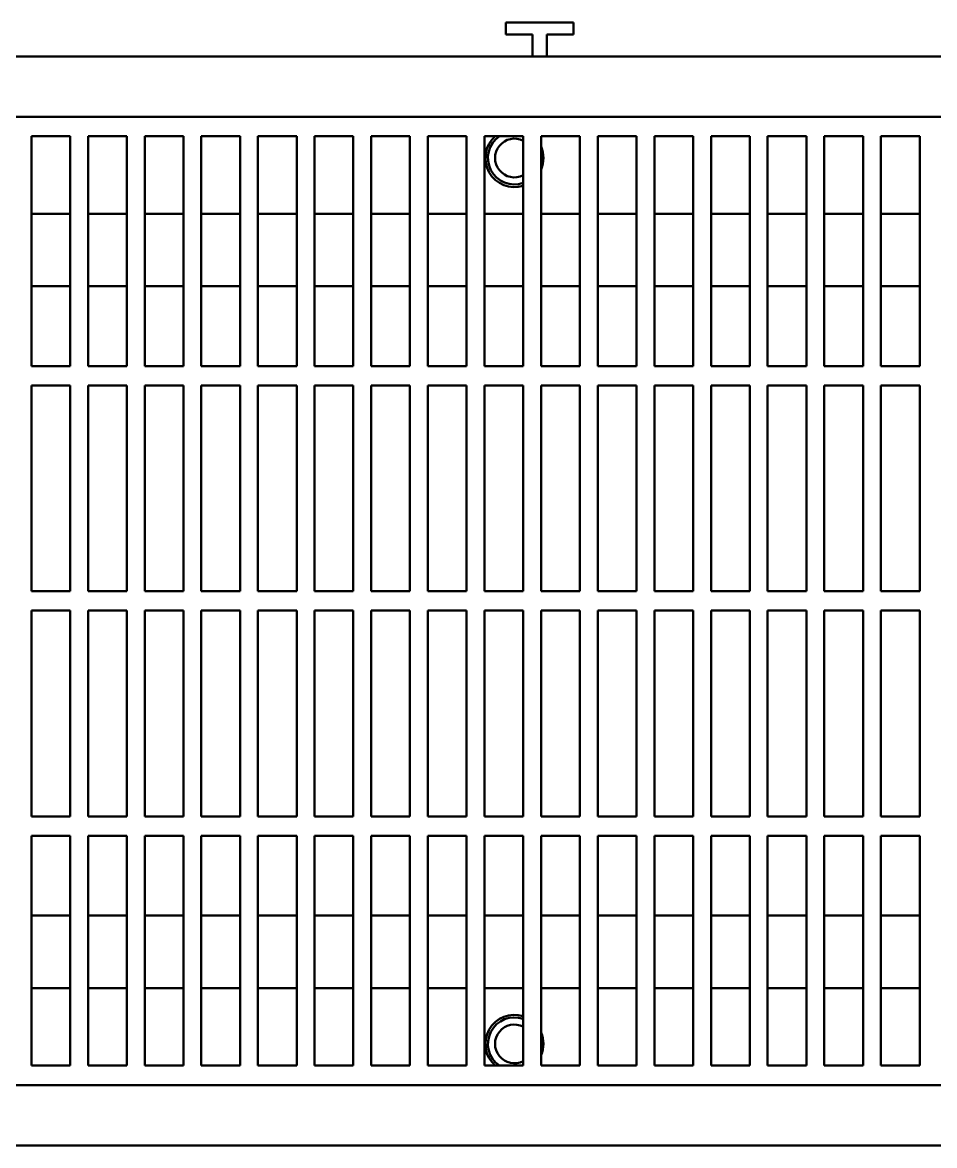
# Model space of a CAD drawing. Header units: millimetres. Extents: x 0 to 1485, y 0 to 1050.
# Drawn here: x 686 to 874.4, y 284 to 516 of the extents above; entities that cross this region are included whole.
import ezdxf

# ---------------------------------------------------------------- set-up
doc = ezdxf.new("R2010")
doc.units = ezdxf.units.MM
doc.header["$LTSCALE"] = 2.5
doc.layers.add('Sichtbar (ISO)', color=7, linetype='Continuous', lineweight=50)
doc.layers.add('Sichtbar schmal (ISO)', color=7, linetype='Continuous', lineweight=50)

msp = doc.modelspace()

# ---------------------------------------------------------------- linework, layer by layer
at = {"layer": 'Sichtbar (ISO)'}
for p, q in [((785.843, 515.99), (785.843, 513.49)), ((785.843, 515.99), (799.843, 515.99)), ((799.843, 515.99), (799.843, 513.49)), ((791.343, 513.49), (785.843, 513.49)), ((791.343, 513.49), (791.343, 508.99)), ((799.843, 513.49), (794.343, 513.49)), ((794.343, 513.49), (794.343, 508.99)), ((412.632, 508.99), (1412.632, 508.99)), ((412.632, 496.49), (1412.632, 496.49)), ((910.132, 496.49), (415.132, 496.49)), ((687.876, 492.49), (695.876, 492.49)), ((687.876, 492.49), (687.876, 444.99)), ((695.876, 444.99), (695.876, 492.49)), ((699.574, 492.49), (707.574, 492.49)), ((699.574, 492.49), (699.574, 444.99)), ((707.574, 444.99), (707.574, 492.49)), ((711.272, 492.49), (719.272, 492.49)), ((711.272, 492.49), (711.272, 444.99)), ((719.272, 444.99), (719.272, 492.49)), ((722.969, 492.49), (730.969, 492.49)), ((722.969, 492.49), (722.969, 444.99)), ((730.969, 444.99), (730.969, 492.49)), ((734.667, 492.49), (742.667, 492.49)), ((734.667, 492.49), (734.667, 444.99)), ((742.667, 444.99), (742.667, 492.49)), ((746.365, 492.49), (754.365, 492.49)), ((746.365, 492.49), (746.365, 444.99)), ((754.365, 444.99), (754.365, 492.49)), ((758.062, 492.49), (766.062, 492.49)), ((758.062, 492.49), (758.062, 444.99)), ((766.062, 444.99), (766.062, 492.49)), ((769.76, 492.49), (777.76, 492.49)), ((769.76, 492.49), (769.76, 444.99)), ((777.76, 444.99), (777.76, 492.49)), ((781.458, 492.49), (789.458, 492.49)), ((781.458, 492.49), (781.458, 444.99)), ((789.458, 444.99), (789.458, 492.49)), ((793.155, 492.49), (801.155, 492.49)), ((793.155, 492.49), (793.155, 444.99)), ((801.155, 444.99), (801.155, 492.49)), ((804.853, 492.49), (812.853, 492.49)), ((804.853, 492.49), (804.853, 444.99)), ((812.853, 444.99), (812.853, 492.49)), ((816.551, 492.49), (824.551, 492.49)), ((816.551, 492.49), (816.551, 444.99)), ((824.551, 444.99), (824.551, 492.49)), ((828.248, 492.49), (836.248, 492.49)), ((828.248, 492.49), (828.248, 444.99)), ((836.248, 444.99), (836.248, 492.49)), ((839.946, 492.49), (847.946, 492.49)), ((839.946, 492.49), (839.946, 444.99)), ((847.946, 444.99), (847.946, 492.49)), ((851.644, 492.49), (859.644, 492.49)), ((851.644, 492.49), (851.644, 444.99)), ((859.644, 444.99), (859.644, 492.49)), ((863.342, 492.49), (871.342, 492.49)), ((863.342, 492.49), (863.342, 444.99)), ((871.342, 444.99), (871.342, 492.49)), ((695.876, 476.49), (687.876, 476.49)), ((707.574, 476.49), (699.574, 476.49)), ((719.272, 476.49), (711.272, 476.49)), ((730.969, 476.49), (722.969, 476.49)), ((742.667, 476.49), (734.667, 476.49)), ((754.365, 476.49), (746.365, 476.49)), ((766.062, 476.49), (758.062, 476.49)), ((777.76, 476.49), (769.76, 476.49)), ((789.458, 476.49), (781.458, 476.49)), ((801.155, 476.49), (793.155, 476.49)), ((812.853, 476.49), (804.853, 476.49)), ((824.551, 476.49), (816.551, 476.49)), ((836.248, 476.49), (828.248, 476.49)), ((847.946, 476.49), (839.946, 476.49)), ((859.644, 476.49), (851.644, 476.49)), ((871.342, 476.49), (863.342, 476.49)), ((695.876, 444.99), (687.876, 444.99)), ((707.574, 444.99), (699.574, 444.99)), ((719.272, 444.99), (711.272, 444.99)), ((730.969, 444.99), (722.969, 444.99)), ((742.667, 444.99), (734.667, 444.99)), ((754.365, 444.99), (746.365, 444.99)), ((766.062, 444.99), (758.062, 444.99)), ((777.76, 444.99), (769.76, 444.99)), ((789.458, 444.99), (781.458, 444.99)), ((801.155, 444.99), (793.155, 444.99)), ((812.853, 444.99), (804.853, 444.99)), ((824.551, 444.99), (816.551, 444.99)), ((836.248, 444.99), (828.248, 444.99)), ((847.946, 444.99), (839.946, 444.99)), ((859.644, 444.99), (851.644, 444.99)), ((871.342, 444.99), (863.342, 444.99)), ((687.876, 440.99), (695.876, 440.99)), ((687.876, 440.99), (687.876, 398.49)), ((695.876, 398.49), (695.876, 440.99)), ((699.574, 440.99), (707.574, 440.99)), ((699.574, 440.99), (699.574, 398.49)), ((707.574, 398.49), (707.574, 440.99)), ((711.272, 440.99), (719.272, 440.99)), ((711.272, 440.99), (711.272, 398.49)), ((719.272, 398.49), (719.272, 440.99)), ((722.969, 440.99), (730.969, 440.99)), ((722.969, 440.99), (722.969, 398.49)), ((730.969, 398.49), (730.969, 440.99)), ((734.667, 440.99), (742.667, 440.99)), ((734.667, 440.99), (734.667, 398.49)), ((742.667, 398.49), (742.667, 440.99)), ((746.365, 440.99), (754.365, 440.99)), ((746.365, 440.99), (746.365, 398.49)), ((754.365, 398.49), (754.365, 440.99)), ((758.062, 440.99), (766.062, 440.99)), ((758.062, 440.99), (758.062, 398.49)), ((766.062, 398.49), (766.062, 440.99)), ((769.76, 440.99), (777.76, 440.99)), ((769.76, 440.99), (769.76, 398.49)), ((777.76, 398.49), (777.76, 440.99)), ((781.458, 440.99), (789.458, 440.99)), ((781.458, 440.99), (781.458, 398.49)), ((789.458, 398.49), (789.458, 440.99)), ((793.155, 440.99), (801.155, 440.99)), ((793.155, 440.99), (793.155, 398.49)), ((801.155, 398.49), (801.155, 440.99)), ((804.853, 440.99), (812.853, 440.99)), ((804.853, 440.99), (804.853, 398.49)), ((812.853, 398.49), (812.853, 440.99)), ((816.551, 440.99), (824.551, 440.99)), ((816.551, 440.99), (816.551, 398.49)), ((824.551, 398.49), (824.551, 440.99)), ((828.248, 440.99), (836.248, 440.99)), ((828.248, 440.99), (828.248, 398.49)), ((836.248, 398.49), (836.248, 440.99)), ((839.946, 440.99), (847.946, 440.99)), ((839.946, 440.99), (839.946, 398.49)), ((847.946, 398.49), (847.946, 440.99)), ((851.644, 440.99), (859.644, 440.99)), ((851.644, 440.99), (851.644, 398.49)), ((859.644, 398.49), (859.644, 440.99)), ((863.342, 440.99), (871.342, 440.99)), ((863.342, 440.99), (863.342, 398.49)), ((871.342, 398.49), (871.342, 440.99)), ((687.876, 398.49), (695.876, 398.49)), ((699.574, 398.49), (707.574, 398.49)), ((711.272, 398.49), (719.272, 398.49)), ((722.969, 398.49), (730.969, 398.49)), ((734.667, 398.49), (742.667, 398.49)), ((746.365, 398.49), (754.365, 398.49)), ((758.062, 398.49), (766.062, 398.49)), ((769.76, 398.49), (777.76, 398.49)), ((781.458, 398.49), (789.458, 398.49)), ((793.155, 398.49), (801.155, 398.49)), ((804.853, 398.49), (812.853, 398.49)), ((816.551, 398.49), (824.551, 398.49)), ((828.248, 398.49), (836.248, 398.49)), ((839.946, 398.49), (847.946, 398.49)), ((851.644, 398.49), (859.644, 398.49)), ((863.342, 398.49), (871.342, 398.49)), ((687.876, 394.49), (695.876, 394.49)), ((687.876, 394.49), (687.876, 351.99)), ((695.876, 351.99), (695.876, 394.49)), ((699.574, 394.49), (707.574, 394.49)), ((699.574, 394.49), (699.574, 351.99)), ((707.574, 351.99), (707.574, 394.49)), ((711.272, 394.49), (719.272, 394.49)), ((711.272, 394.49), (711.272, 351.99)), ((719.272, 351.99), (719.272, 394.49)), ((722.969, 394.49), (730.969, 394.49)), ((722.969, 394.49), (722.969, 351.99)), ((730.969, 351.99), (730.969, 394.49)), ((734.667, 394.49), (742.667, 394.49)), ((734.667, 394.49), (734.667, 351.99)), ((742.667, 351.99), (742.667, 394.49)), ((746.365, 394.49), (754.365, 394.49)), ((746.365, 394.49), (746.365, 351.99)), ((754.365, 351.99), (754.365, 394.49)), ((758.062, 394.49), (766.062, 394.49)), ((758.062, 394.49), (758.062, 351.99)), ((766.062, 351.99), (766.062, 394.49)), ((769.76, 394.49), (777.76, 394.49)), ((769.76, 394.49), (769.76, 351.99)), ((777.76, 351.99), (777.76, 394.49)), ((781.458, 394.49), (789.458, 394.49)), ((781.458, 394.49), (781.458, 351.99)), ((789.458, 351.99), (789.458, 394.49)), ((793.155, 394.49), (801.155, 394.49)), ((793.155, 394.49), (793.155, 351.99)), ((801.155, 351.99), (801.155, 394.49)), ((804.853, 394.49), (812.853, 394.49)), ((804.853, 394.49), (804.853, 351.99)), ((812.853, 351.99), (812.853, 394.49)), ((816.551, 394.49), (824.551, 394.49)), ((816.551, 394.49), (816.551, 351.99)), ((824.551, 351.99), (824.551, 394.49)), ((828.248, 394.49), (836.248, 394.49)), ((828.248, 394.49), (828.248, 351.99)), ((836.248, 351.99), (836.248, 394.49)), ((839.946, 394.49), (847.946, 394.49)), ((839.946, 394.49), (839.946, 351.99)), ((847.946, 351.99), (847.946, 394.49)), ((851.644, 394.49), (859.644, 394.49)), ((851.644, 394.49), (851.644, 351.99)), ((859.644, 351.99), (859.644, 394.49)), ((863.342, 394.49), (871.342, 394.49)), ((863.342, 394.49), (863.342, 351.99)), ((871.342, 351.99), (871.342, 394.49)), ((695.876, 351.99), (687.876, 351.99)), ((707.574, 351.99), (699.574, 351.99)), ((719.272, 351.99), (711.272, 351.99)), ((730.969, 351.99), (722.969, 351.99)), ((742.667, 351.99), (734.667, 351.99)), ((754.365, 351.99), (746.365, 351.99)), ((766.062, 351.99), (758.062, 351.99)), ((777.76, 351.99), (769.76, 351.99)), ((789.458, 351.99), (781.458, 351.99)), ((801.155, 351.99), (793.155, 351.99)), ((812.853, 351.99), (804.853, 351.99)), ((824.551, 351.99), (816.551, 351.99)), ((836.248, 351.99), (828.248, 351.99)), ((847.946, 351.99), (839.946, 351.99)), ((859.644, 351.99), (851.644, 351.99)), ((871.342, 351.99), (863.342, 351.99)), ((687.876, 347.99), (695.876, 347.99)), ((687.876, 347.99), (687.876, 300.49)), ((695.876, 300.49), (695.876, 347.99)), ((699.574, 347.99), (707.574, 347.99)), ((699.574, 347.99), (699.574, 300.49)), ((707.574, 300.49), (707.574, 347.99)), ((711.272, 347.99), (719.272, 347.99)), ((711.272, 347.99), (711.272, 300.49)), ((719.272, 300.49), (719.272, 347.99)), ((722.969, 347.99), (730.969, 347.99)), ((722.969, 347.99), (722.969, 300.49)), ((730.969, 300.49), (730.969, 347.99)), ((734.667, 347.99), (742.667, 347.99)), ((734.667, 347.99), (734.667, 300.49)), ((742.667, 300.49), (742.667, 347.99)), ((746.365, 347.99), (754.365, 347.99)), ((746.365, 347.99), (746.365, 300.49)), ((754.365, 300.49), (754.365, 347.99)), ((758.062, 347.99), (766.062, 347.99)), ((758.062, 347.99), (758.062, 300.49)), ((766.062, 300.49), (766.062, 347.99)), ((769.76, 347.99), (777.76, 347.99)), ((769.76, 347.99), (769.76, 300.49)), ((777.76, 300.49), (777.76, 347.99)), ((781.458, 347.99), (789.458, 347.99)), ((781.458, 347.99), (781.458, 300.49)), ((789.458, 300.49), (789.458, 347.99)), ((793.155, 347.99), (801.155, 347.99)), ((793.155, 347.99), (793.155, 300.49)), ((801.155, 300.49), (801.155, 347.99)), ((804.853, 347.99), (812.853, 347.99)), ((804.853, 347.99), (804.853, 300.49)), ((812.853, 300.49), (812.853, 347.99)), ((816.551, 347.99), (824.551, 347.99)), ((816.551, 347.99), (816.551, 300.49)), ((824.551, 300.49), (824.551, 347.99)), ((828.248, 347.99), (836.248, 347.99)), ((828.248, 347.99), (828.248, 300.49)), ((836.248, 300.49), (836.248, 347.99)), ((839.946, 347.99), (847.946, 347.99)), ((839.946, 347.99), (839.946, 300.49)), ((847.946, 300.49), (847.946, 347.99)), ((851.644, 347.99), (859.644, 347.99)), ((851.644, 347.99), (851.644, 300.49)), ((859.644, 300.49), (859.644, 347.99)), ((863.342, 347.99), (871.342, 347.99)), ((863.342, 347.99), (863.342, 300.49)), ((871.342, 300.49), (871.342, 347.99)), ((695.876, 316.49), (687.876, 316.49)), ((707.574, 316.49), (699.574, 316.49)), ((719.272, 316.49), (711.272, 316.49)), ((730.969, 316.49), (722.969, 316.49)), ((742.667, 316.49), (734.667, 316.49)), ((754.365, 316.49), (746.365, 316.49)), ((766.062, 316.49), (758.062, 316.49)), ((777.76, 316.49), (769.76, 316.49)), ((789.458, 316.49), (781.458, 316.49)), ((801.155, 316.49), (793.155, 316.49)), ((812.853, 316.49), (804.853, 316.49)), ((824.551, 316.49), (816.551, 316.49)), ((836.248, 316.49), (828.248, 316.49)), ((847.946, 316.49), (839.946, 316.49)), ((859.644, 316.49), (851.644, 316.49)), ((871.342, 316.49), (863.342, 316.49)), ((695.876, 300.49), (687.876, 300.49)), ((707.574, 300.49), (699.574, 300.49)), ((719.272, 300.49), (711.272, 300.49)), ((730.969, 300.49), (722.969, 300.49)), ((742.667, 300.49), (734.667, 300.49)), ((754.365, 300.49), (746.365, 300.49)), ((766.062, 300.49), (758.062, 300.49)), ((777.76, 300.49), (769.76, 300.49)), ((789.458, 300.49), (781.458, 300.49)), ((801.155, 300.49), (793.155, 300.49)), ((812.853, 300.49), (804.853, 300.49)), ((824.551, 300.49), (816.551, 300.49)), ((836.248, 300.49), (828.248, 300.49)), ((847.946, 300.49), (839.946, 300.49)), ((859.644, 300.49), (851.644, 300.49)), ((871.342, 300.49), (863.342, 300.49)), ((1412.632, 296.49), (412.632, 296.49)), ((415.132, 296.49), (910.132, 296.49)), ((1412.632, 283.99), (412.632, 283.99))]:
    msp.add_line(p, q, dxfattribs=at)
for centre, radius, start, end in [((787.632, 487.99), 6, 131.40962, 287.71386), ((787.632, 487.99), 5.466, 124.5803, 289.51253), ((787.632, 487.99), 4, 62.84525, 297.15475), ((787.632, 487.99), 6, 337.00554, 22.99446), ((787.632, 304.99), 6, 72.28614, 228.59038), ((787.632, 304.99), 5.466, 70.48747, 235.4197), ((787.632, 304.99), 4, 62.84525, 297.15475), ((787.632, 304.99), 6, 337.00554, 22.99446)]:
    msp.add_arc(centre, radius, start, end, dxfattribs=at)
at = {"layer": 'Sichtbar schmal (ISO)'}
for p, q in [((695.876, 461.49), (687.876, 461.49)), ((707.574, 461.49), (699.574, 461.49)), ((719.272, 461.49), (711.272, 461.49)), ((730.969, 461.49), (722.969, 461.49)), ((742.667, 461.49), (734.667, 461.49)), ((754.365, 461.49), (746.365, 461.49)), ((766.062, 461.49), (758.062, 461.49)), ((777.76, 461.49), (769.76, 461.49)), ((789.458, 461.49), (781.458, 461.49)), ((801.155, 461.49), (793.155, 461.49)), ((812.853, 461.49), (804.853, 461.49)), ((824.551, 461.49), (816.551, 461.49)), ((836.248, 461.49), (828.248, 461.49)), ((847.946, 461.49), (839.946, 461.49)), ((859.644, 461.49), (851.644, 461.49)), ((871.342, 461.49), (863.342, 461.49)), ((695.876, 331.49), (687.876, 331.49)), ((707.574, 331.49), (699.574, 331.49)), ((719.272, 331.49), (711.272, 331.49)), ((730.969, 331.49), (722.969, 331.49)), ((742.667, 331.49), (734.667, 331.49)), ((754.365, 331.49), (746.365, 331.49)), ((766.062, 331.49), (758.062, 331.49)), ((777.76, 331.49), (769.76, 331.49)), ((789.458, 331.49), (781.458, 331.49)), ((801.155, 331.49), (793.155, 331.49)), ((812.853, 331.49), (804.853, 331.49)), ((824.551, 331.49), (816.551, 331.49)), ((836.248, 331.49), (828.248, 331.49)), ((847.946, 331.49), (839.946, 331.49)), ((859.644, 331.49), (851.644, 331.49)), ((871.342, 331.49), (863.342, 331.49))]:
    msp.add_line(p, q, dxfattribs=at)

doc.saveas('drawing.dxf')
